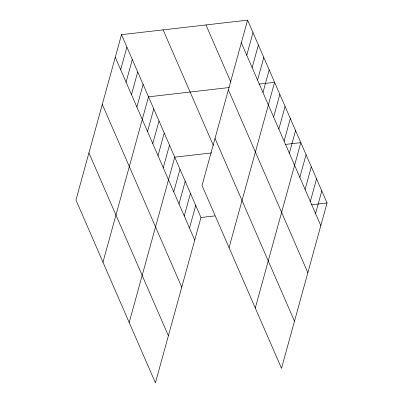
<?xml version="1.0" encoding="UTF-8"?>
<svg xmlns="http://www.w3.org/2000/svg" width="403" height="403" viewBox="0 0 403 403"><rect width="100%" height="100%" fill="white"/><g stroke="black" fill="none" stroke-linecap="round" stroke-linejoin="round"><path stroke-width="0.6" d="M121.499 34.663L75.95 200.014L155.417 382.85L200.966 217.499L121.499 34.663L247.583 20.15L327.05 202.986L281.501 368.337L202.034 185.501L247.583 20.15M120.668 69.724L126.9 47.096M126.074 82.157L132.305 59.528M131.474 94.589L137.71 71.961M136.879 107.022L143.11 84.393M102.972 262.177L148.516 96.826L229.267 87.532M147.528 131.524L153.76 108.891M152.772 143.589L159.004 120.96M158.016 155.659L164.253 133.025M163.26 167.724L169.497 145.095M129.197 322.516L174.741 157.16L211.525 152.928M173.753 191.858L179.985 169.23M178.997 203.923L185.229 181.295M184.242 215.993L190.473 193.364M189.486 228.058L195.722 205.429M246.752 55.211L252.983 32.583M252.157 67.644L258.388 45.015M257.557 80.076L263.794 57.448M262.963 92.509L269.194 69.88M229.055 247.669L274.599 82.313L258.922 84.121M273.612 117.011L279.843 94.383M278.856 129.076L285.087 106.447M284.1 141.146L290.336 118.517M289.344 153.211L295.58 130.582M255.28 308.003L300.824 142.652L285.148 144.455M299.837 177.345L306.068 154.717M305.081 189.415L311.312 166.787M310.325 201.48L316.557 178.851M315.569 213.55L321.806 190.921M200.966 217.499L214.834 215.902M311.368 204.789L327.05 202.986M241.347 42.778L320.813 225.615M205.973 24.941L230.783 82.016M228.375 89.879L307.842 272.715M215.011 138.405L294.477 321.241M163.104 29.872L213.353 145.478M115.263 57.291L194.73 240.128M102.291 104.387L181.758 287.228M88.927 152.913L168.394 335.749"/></g></svg>
